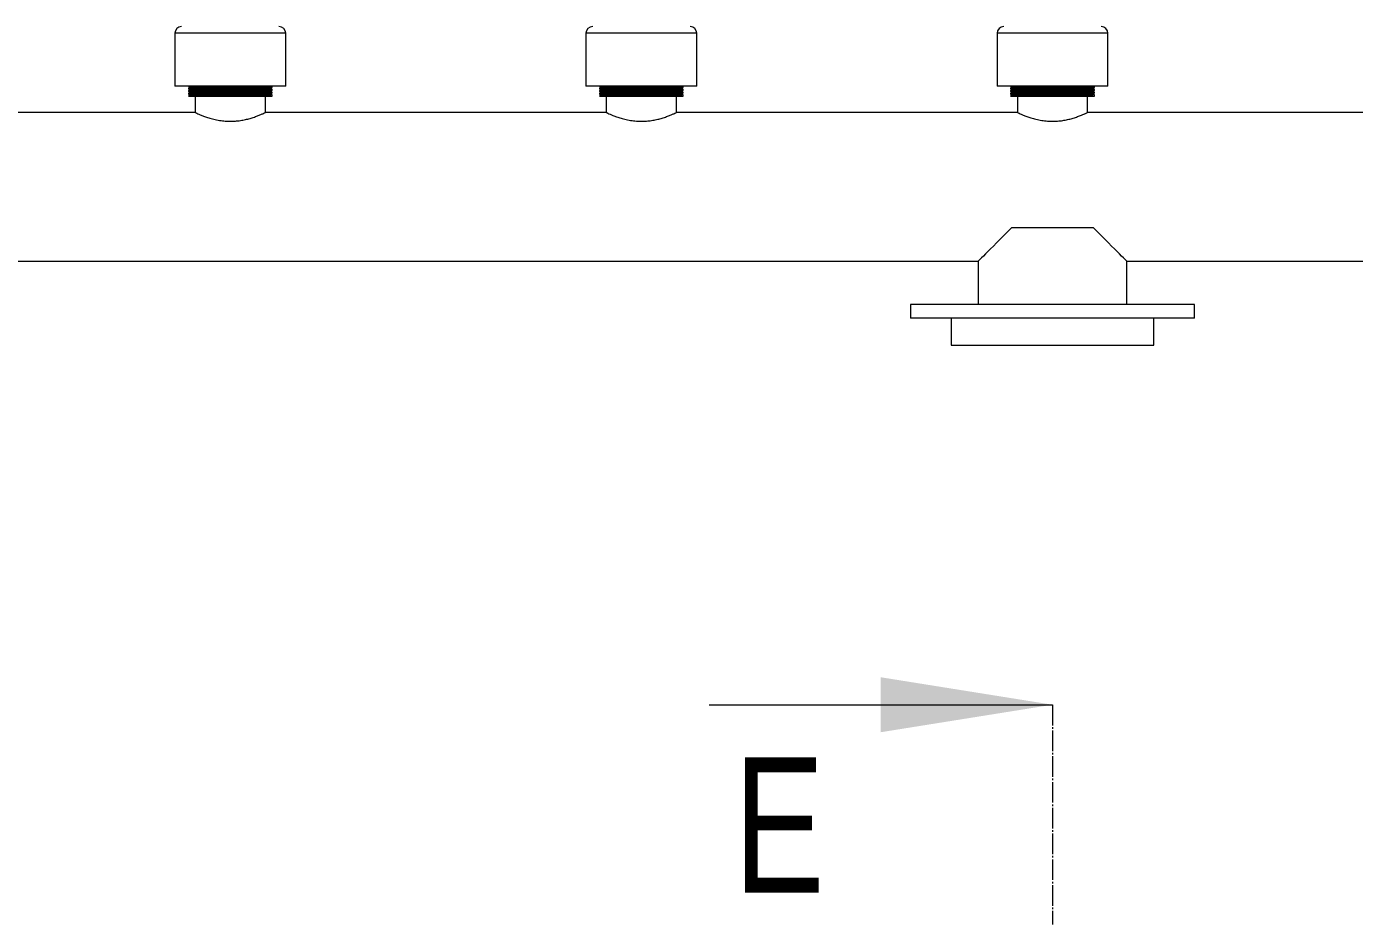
# Model space of a CAD drawing. Header units: millimetres. Extents: x 11948 to 22858, y 1146 to 11361.
# Drawn here: x 13871 to 14853, y 6735 to 7399 of the extents above; entities that cross this region are included whole.
import ezdxf

# ---------------------------------------------------------------- set-up
doc = ezdxf.new("R2010")
doc.units = ezdxf.units.MM
doc.linetypes.add('SLD-Center', pattern=[19.05, 15.24, -1.27, 1.27, -1.27])
doc.linetypes.add('SLD-Solid', pattern=[0])
doc.styles.add('SLDTEXTSTYLE0', font='TXT', dxfattribs={"width": 0.75})

msp = doc.modelspace()

# ---------------------------------------------------------------- linework, layer by layer
at = {"linetype": 'SLD-Solid', "lineweight": 0}
for p, q in [((13981.15, 7393.77), (13981.15, 7354.77)), ((14063.15, 7393.77), (13981.15, 7393.77)), ((14063.15, 7354.77), (14063.15, 7393.77)), ((14285.15, 7393.77), (14285.15, 7354.77)), ((14367.15, 7393.77), (14285.15, 7393.77)), ((14367.15, 7354.77), (14367.15, 7393.77)), ((14589.15, 7393.77), (14589.15, 7354.77)), ((14671.15, 7393.77), (14589.15, 7393.77)), ((14671.15, 7354.77), (14671.15, 7393.77)), ((14063.15, 7354.77), (13981.15, 7354.77)), ((14367.15, 7354.77), (14285.15, 7354.77)), ((14671.15, 7354.77), (14589.15, 7354.77)), ((13991.15, 7353.27), (13991.15, 7352.77)), ((13991.15, 7351.27), (13991.15, 7350.77)), ((13991.15, 7349.27), (13991.15, 7348.77)), ((13991.15, 7347.27), (14053.15, 7347.27)), ((13992.23, 7354.14), (13992.23, 7353.9)), ((13992.23, 7352.14), (13992.23, 7351.9)), ((13992.23, 7350.14), (13992.23, 7349.9)), ((13992.23, 7348.14), (13992.23, 7347.9)), ((13996.15, 7347.27), (13996.15, 7335.27)), ((14048.15, 7335.27), (14048.15, 7347.27)), ((14052.06, 7352.89), (14052.06, 7353.14)), ((14052.06, 7350.89), (14052.06, 7351.14)), ((14052.06, 7348.89), (14052.06, 7349.14)), ((14053.15, 7353.77), (14053.15, 7354.27)), ((14053.15, 7351.77), (14053.15, 7352.27)), ((14053.15, 7349.77), (14053.15, 7350.27)), ((14053.15, 7347.27), (14053.15, 7348.27)), ((14295.15, 7353.27), (14295.15, 7352.77)), ((14295.15, 7351.27), (14295.15, 7350.77)), ((14295.15, 7349.27), (14295.15, 7348.77)), ((14295.15, 7347.27), (14357.15, 7347.27)), ((14296.23, 7354.14), (14296.23, 7353.9)), ((14296.23, 7352.14), (14296.23, 7351.9)), ((14296.23, 7350.14), (14296.23, 7349.9)), ((14296.23, 7348.14), (14296.23, 7347.9)), ((14300.15, 7347.27), (14300.15, 7335.27)), ((14352.15, 7335.27), (14352.15, 7347.27)), ((14356.06, 7352.89), (14356.06, 7353.14)), ((14356.06, 7350.89), (14356.06, 7351.14)), ((14356.06, 7348.89), (14356.06, 7349.14)), ((14357.15, 7353.77), (14357.15, 7354.27)), ((14357.15, 7351.77), (14357.15, 7352.27)), ((14357.15, 7349.77), (14357.15, 7350.27)), ((14357.15, 7347.27), (14357.15, 7348.27)), ((14599.15, 7353.27), (14599.15, 7352.77)), ((14599.15, 7351.27), (14599.15, 7350.77)), ((14599.15, 7349.27), (14599.15, 7348.77)), ((14599.15, 7347.27), (14661.15, 7347.27)), ((14600.23, 7354.14), (14600.23, 7353.9)), ((14600.23, 7352.14), (14600.23, 7351.9)), ((14600.23, 7350.14), (14600.23, 7349.9)), ((14600.23, 7348.14), (14600.23, 7347.9)), ((14604.15, 7347.27), (14604.15, 7335.27)), ((14656.15, 7335.27), (14656.15, 7347.27)), ((14660.06, 7352.89), (14660.06, 7353.14)), ((14660.06, 7350.89), (14660.06, 7351.14)), ((14660.06, 7348.89), (14660.06, 7349.14)), ((14661.15, 7353.77), (14661.15, 7354.27)), ((14661.15, 7351.77), (14661.15, 7352.27)), ((14661.15, 7349.77), (14661.15, 7350.27)), ((14661.15, 7347.27), (14661.15, 7348.27)), ((13996.15, 7335.27), (13744.15, 7335.27)), ((14300.15, 7335.27), (14048.15, 7335.27)), ((14604.15, 7335.27), (14352.15, 7335.27)), ((14908.15, 7335.27), (14656.15, 7335.27)), ((14600.15, 7250.27), (14660.15, 7250.27)), ((13287.15, 7225.27), (14575.15, 7225.27)), ((14575.15, 7225.27), (14575.15, 7193.27)), ((14685.15, 7193.27), (14685.15, 7225.27)), ((14685.15, 7225.27), (15973.15, 7225.27)), ((14525.15, 7193.27), (14525.15, 7183.27)), ((14735.15, 7193.27), (14525.15, 7193.27)), ((14735.15, 7183.27), (14735.15, 7193.27)), ((14735.15, 7183.27), (14525.15, 7183.27)), ((14555.15, 7183.27), (14555.15, 7163.27)), ((14705.15, 7163.27), (14705.15, 7183.27)), ((14555.15, 7163.27), (14705.15, 7163.27)), ((14376.15, 6897.38), (14630.15, 6897.38))]:
    msp.add_line(p, q, dxfattribs=at)
at = {"linetype": 'SLD-Center', "lineweight": 0}
msp.add_line((14630.15, 6897.38), (14630.15, 6734.95), dxfattribs=at)
at = {"linetype": 'SLD-Solid', "lineweight": 0, "flags": 128}
for points in [[(13991.15, 7350.76), (13991.69, 7350.45), (13992.23, 7350.14)], [(13991.15, 7348.76), (13991.69, 7348.45), (13992.23, 7348.14)], [(14053.14, 7350.27), (14052.6, 7350.59), (14052.06, 7350.9)], [(14053.14, 7348.27), (14052.6, 7348.59), (14052.06, 7348.9)], [(14295.15, 7350.76), (14295.69, 7350.45), (14296.23, 7350.14)], [(14295.15, 7348.76), (14295.69, 7348.45), (14296.23, 7348.14)], [(14357.14, 7350.27), (14356.6, 7350.59), (14356.06, 7350.9)], [(14357.14, 7348.27), (14356.6, 7348.59), (14356.06, 7348.9)], [(14599.15, 7350.76), (14599.69, 7350.45), (14600.23, 7350.14)], [(14599.15, 7348.76), (14599.69, 7348.45), (14600.23, 7348.14)], [(14661.14, 7352.27), (14660.6, 7352.59), (14660.06, 7352.9)], [(14661.14, 7350.27), (14660.6, 7350.59), (14660.06, 7350.9)], [(14661.14, 7348.27), (14660.6, 7348.59), (14660.06, 7348.9)], [(14600.15, 7250.27), (14597.06, 7247.18), (14594.13, 7244.25), (14591.37, 7241.49), (14588.79, 7238.91), (14586.4, 7236.52), (14584.22, 7234.34), (14582.26, 7232.38), (14580.52, 7230.64), (14579.01, 7229.13), (14577.74, 7227.86), (14576.72, 7226.84), (14575.95, 7226.07), (14575.44, 7225.56), (14575.18, 7225.3), (14575.15, 7225.27)], [(14685.15, 7225.27), (14685.11, 7225.3), (14684.86, 7225.56), (14684.34, 7226.07), (14683.57, 7226.84), (14682.55, 7227.86), (14681.28, 7229.13), (14679.78, 7230.64), (14678.04, 7232.38), (14676.07, 7234.34), (14673.89, 7236.52), (14671.51, 7238.91), (14668.93, 7241.49), (14666.16, 7244.25), (14663.23, 7247.18), (14660.15, 7250.27)]]:
    msp.add_lwpolyline(points, dxfattribs=at)
at = {"linetype": 'SLD-Solid', "lineweight": 0}
for centre, start, end in [((13986.15, 7393.77), 90, 180), ((14058.15, 7393.77), 0, 90), ((14290.15, 7393.77), 90, 180), ((14362.15, 7393.77), 0, 90), ((14594.15, 7393.77), 90, 180), ((14666.15, 7393.77), 0, 90)]:
    msp.add_arc(centre, 5, start, end, dxfattribs=at)
for points, knots in [([(14033.56, 7354.77), (14031.71, 7354.75), (14028.02, 7354.7), (14022.14, 7354.64), (14016.28, 7354.58), (14010.62, 7354.52), (14005.42, 7354.45), (14000.86, 7354.39), (13997.1, 7354.33), (13994.34, 7354.27), (13992.56, 7354.21), (13992.34, 7354.16), (13992.23, 7354.14)], [0, 0, 0, 0, 0.099872, 0.199507, 0.299143, 0.39994, 0.499962, 0.599259, 0.699978, 0.800307, 0.899437, 1, 1, 1, 1]), ([(14049.76, 7354.77), (14048.92, 7354.75), (14047.22, 7354.7), (14043.42, 7354.64), (14038.88, 7354.58), (14033.67, 7354.52), (14028.02, 7354.45), (14022.15, 7354.39), (14016.27, 7354.33), (14010.62, 7354.27), (14005.42, 7354.2), (14000.86, 7354.14), (13997.1, 7354.08), (13994.35, 7354.02), (13992.61, 7353.96), (13992.39, 7353.92), (13992.28, 7353.9)], [0, 0, 0, 0, 0.071224, 0.143658, 0.215069, 0.287001, 0.359491, 0.431146, 0.5028, 0.57529, 0.647222, 0.718633, 0.791067, 0.86322, 0.93451, 1, 1, 1, 1]), ([(14053.14, 7354.27), (14052.96, 7354.38), (14052.68, 7354.54), (14052.39, 7354.71), (14052.29, 7354.77)], [0, 0, 0, 0, 0.632708, 1, 1, 1, 1]), ([(14337.56, 7354.77), (14335.71, 7354.75), (14332.02, 7354.7), (14326.14, 7354.64), (14320.28, 7354.58), (14314.62, 7354.52), (14309.42, 7354.45), (14304.86, 7354.39), (14301.1, 7354.33), (14298.34, 7354.27), (14296.56, 7354.21), (14296.34, 7354.16), (14296.23, 7354.14)], [0, 0, 0, 0, 0.099872, 0.199507, 0.299143, 0.39994, 0.499962, 0.599259, 0.699979, 0.800307, 0.899437, 1, 1, 1, 1]), ([(14353.76, 7354.77), (14352.92, 7354.75), (14351.22, 7354.7), (14347.42, 7354.64), (14342.88, 7354.58), (14337.67, 7354.52), (14332.02, 7354.45), (14326.15, 7354.39), (14320.27, 7354.33), (14314.62, 7354.27), (14309.42, 7354.2), (14304.86, 7354.14), (14301.1, 7354.08), (14298.35, 7354.02), (14296.61, 7353.96), (14296.39, 7353.92), (14296.28, 7353.9)], [0, 0, 0, 0, 0.071224, 0.143658, 0.215069, 0.287001, 0.359491, 0.431146, 0.5028, 0.57529, 0.647222, 0.718633, 0.791067, 0.86322, 0.93451, 1, 1, 1, 1]), ([(14357.14, 7354.27), (14356.96, 7354.38), (14356.68, 7354.54), (14356.39, 7354.71), (14356.29, 7354.77)], [0, 0, 0, 0, 0.632699, 1, 1, 1, 1]), ([(14641.56, 7354.77), (14639.71, 7354.75), (14636.02, 7354.7), (14630.14, 7354.64), (14624.28, 7354.58), (14618.62, 7354.52), (14613.42, 7354.45), (14608.86, 7354.39), (14605.1, 7354.33), (14602.34, 7354.27), (14600.56, 7354.21), (14600.34, 7354.16), (14600.23, 7354.14)], [0, 0, 0, 0, 0.099872, 0.199507, 0.299143, 0.39994, 0.499962, 0.599259, 0.699978, 0.800307, 0.899437, 1, 1, 1, 1]), ([(14657.76, 7354.77), (14656.92, 7354.75), (14655.22, 7354.7), (14651.42, 7354.64), (14646.88, 7354.58), (14641.67, 7354.52), (14636.02, 7354.45), (14630.15, 7354.39), (14624.27, 7354.33), (14618.62, 7354.27), (14613.42, 7354.2), (14608.86, 7354.14), (14605.1, 7354.08), (14602.35, 7354.02), (14600.61, 7353.96), (14600.39, 7353.92), (14600.28, 7353.9)], [0, 0, 0, 0, 0.071224, 0.143658, 0.215069, 0.287001, 0.359491, 0.431146, 0.5028, 0.57529, 0.647222, 0.718633, 0.791067, 0.86322, 0.93451, 1, 1, 1, 1]), ([(14661.14, 7354.27), (14660.96, 7354.38), (14660.68, 7354.54), (14660.39, 7354.71), (14660.29, 7354.77)], [0, 0, 0, 0, 0.632726, 1, 1, 1, 1]), ([(14053.09, 7353.76), (14052.98, 7353.74), (14052.75, 7353.7), (14050.95, 7353.64), (14048.1, 7353.58), (14044.21, 7353.52), (14039.48, 7353.46), (14034.09, 7353.39), (14028.23, 7353.33), (14022.15, 7353.27), (14016.06, 7353.21), (14010.2, 7353.14), (14004.81, 7353.08), (14000.08, 7353.02), (13996.21, 7352.95), (13993.3, 7352.89), (13991.62, 7352.83), (13990.95, 7352.79), (13991.18, 7352.76), (13991.2, 7352.76)], [0, 0, 0, 0, 0.056986, 0.118904, 0.18157, 0.244482, 0.306505, 0.368978, 0.431939, 0.494173, 0.556406, 0.619367, 0.681841, 0.743863, 0.806775, 0.869441, 0.93136, 0.994173, 1, 1, 1, 1]), ([(14053.15, 7351.77), (14053.03, 7351.75), (14052.8, 7351.7), (14050.96, 7351.64), (14048.09, 7351.58), (14044.21, 7351.52), (14039.48, 7351.46), (14034.09, 7351.39), (14028.23, 7351.33), (14022.15, 7351.27), (14016.06, 7351.21), (14010.2, 7351.14), (14004.81, 7351.08), (14000.08, 7351.02), (13996.21, 7350.95), (13993.3, 7350.89), (13991.62, 7350.83), (13990.95, 7350.79), (13991.18, 7350.76), (13991.2, 7350.76)], [0, 0, 0, 0, 0.062449, 0.1240085, 0.1863118, 0.2488594, 0.3105224, 0.3726343, 0.43523, 0.4971031, 0.5589763, 0.6215721, 0.6836839, 0.745347, 0.8078946, 0.8701978, 0.9317573, 0.9942063, 1, 1, 1, 1]), ([(14053.09, 7349.76), (14052.98, 7349.74), (14052.75, 7349.7), (14050.95, 7349.64), (14048.1, 7349.58), (14044.21, 7349.52), (14039.48, 7349.46), (14034.09, 7349.39), (14028.23, 7349.33), (14022.15, 7349.27), (14016.06, 7349.21), (14010.2, 7349.14), (14004.81, 7349.08), (14000.08, 7349.02), (13996.21, 7348.95), (13993.3, 7348.89), (13991.62, 7348.83), (13990.95, 7348.79), (13991.18, 7348.76), (13991.2, 7348.76)], [0, 0, 0, 0, 0.056986, 0.118904, 0.18157, 0.244482, 0.306505, 0.368978, 0.431939, 0.494173, 0.556406, 0.619367, 0.681841, 0.743863, 0.806775, 0.869441, 0.93136, 0.994173, 1, 1, 1, 1]), ([(13991.15, 7354.76), (13991.33, 7354.66), (13991.69, 7354.45), (13992.05, 7354.24), (13992.23, 7354.14)], [0, 0, 0, 0, 0.502503, 1, 1, 1, 1]), ([(14053.09, 7354.27), (14053.11, 7354.27), (14053.35, 7354.25), (14052.67, 7354.2), (14050.99, 7354.14), (14048.09, 7354.08), (14044.21, 7354.02), (14039.48, 7353.96), (14034.09, 7353.89), (14028.23, 7353.83), (14022.15, 7353.77), (14016.06, 7353.71), (14010.2, 7353.64), (14004.81, 7353.58), (14000.09, 7353.52), (13996.2, 7353.45), (13993.34, 7353.39), (13991.49, 7353.33), (13991.26, 7353.29), (13991.15, 7353.27)], [0, 0, 0, 0, 0.005794, 0.068243, 0.129802, 0.192105, 0.254653, 0.316316, 0.378428, 0.441024, 0.502897, 0.56477, 0.627366, 0.689478, 0.751141, 0.813688, 0.875991, 0.937551, 1, 1, 1, 1]), ([(13991.15, 7352.76), (13991.33, 7352.66), (13991.69, 7352.45), (13992.05, 7352.24), (13992.23, 7352.14)], [0, 0, 0, 0, 0.502503, 1, 1, 1, 1]), ([(14053.09, 7352.27), (14053.11, 7352.27), (14053.35, 7352.25), (14052.67, 7352.2), (14050.99, 7352.14), (14048.09, 7352.08), (14044.21, 7352.02), (14039.48, 7351.96), (14034.09, 7351.89), (14028.23, 7351.83), (14022.15, 7351.77), (14016.06, 7351.71), (14010.2, 7351.64), (14004.81, 7351.58), (14000.09, 7351.52), (13996.2, 7351.45), (13993.34, 7351.39), (13991.49, 7351.33), (13991.26, 7351.29), (13991.15, 7351.27)], [0, 0, 0, 0, 0.005794, 0.068243, 0.129802, 0.192105, 0.254653, 0.316316, 0.378428, 0.441024, 0.502897, 0.56477, 0.627366, 0.689478, 0.751141, 0.813688, 0.875991, 0.937551, 1, 1, 1, 1]), ([(14053.09, 7350.27), (14053.11, 7350.27), (14053.35, 7350.25), (14052.67, 7350.2), (14050.99, 7350.14), (14048.09, 7350.08), (14044.21, 7350.02), (14039.48, 7349.96), (14034.09, 7349.89), (14028.23, 7349.83), (14022.15, 7349.77), (14016.06, 7349.71), (14010.2, 7349.64), (14004.81, 7349.58), (14000.09, 7349.52), (13996.2, 7349.45), (13993.34, 7349.39), (13991.49, 7349.33), (13991.26, 7349.29), (13991.15, 7349.27)], [0, 0, 0, 0, 0.005794, 0.068243, 0.129802, 0.192105, 0.254653, 0.316316, 0.378428, 0.441024, 0.502897, 0.56477, 0.627366, 0.689478, 0.751141, 0.813688, 0.875991, 0.937551, 1, 1, 1, 1]), ([(13992.23, 7349.9), (13992.05, 7349.79), (13991.69, 7349.59), (13991.33, 7349.38), (13991.15, 7349.27)], [0, 0, 0, 0, 0.499976, 1, 1, 1, 1]), ([(14053.09, 7348.27), (14053.11, 7348.27), (14053.35, 7348.25), (14052.67, 7348.2), (14050.99, 7348.14), (14048.09, 7348.08), (14044.21, 7348.02), (14039.48, 7347.96), (14034.09, 7347.89), (14028.23, 7347.83), (14022.15, 7347.77), (14016.06, 7347.71), (14010.2, 7347.64), (14004.81, 7347.58), (14000.09, 7347.52), (13996.2, 7347.45), (13993.34, 7347.39), (13991.49, 7347.33), (13991.26, 7347.29), (13991.15, 7347.27)], [0, 0, 0, 0, 0.0057937, 0.0682427, 0.1298022, 0.1921054, 0.2546531, 0.3163161, 0.3784279, 0.4410236, 0.5028968, 0.56477, 0.6273658, 0.6894776, 0.7511406, 0.8136883, 0.8759915, 0.937551, 1, 1, 1, 1]), ([(13992.23, 7347.9), (13992.05, 7347.79), (13991.69, 7347.59), (13991.33, 7347.38), (13991.15, 7347.27)], [0, 0, 0, 0, 0.500024, 1, 1, 1, 1]), ([(14052.01, 7353.14), (14051.9, 7353.12), (14051.68, 7353.08), (14049.95, 7353.02), (14047.19, 7352.95), (14043.44, 7352.89), (14038.88, 7352.83), (14033.67, 7352.77), (14028.02, 7352.7), (14022.15, 7352.64), (14016.27, 7352.58), (14010.62, 7352.52), (14005.42, 7352.45), (14000.86, 7352.39), (13997.1, 7352.33), (13994.34, 7352.27), (13992.56, 7352.21), (13992.34, 7352.16), (13992.23, 7352.14)], [0, 0, 0, 0, 0.0572193, 0.1195066, 0.1825476, 0.245834, 0.3082268, 0.3710745, 0.4344102, 0.4970155, 0.5596207, 0.6229565, 0.6858041, 0.748197, 0.8114834, 0.8745244, 0.9368117, 1, 1, 1, 1]), ([(14052.01, 7351.14), (14051.9, 7351.12), (14051.68, 7351.08), (14049.95, 7351.02), (14047.19, 7350.95), (14043.44, 7350.89), (14038.88, 7350.83), (14033.67, 7350.77), (14028.02, 7350.7), (14022.15, 7350.64), (14016.27, 7350.58), (14010.62, 7350.52), (14005.42, 7350.45), (14000.86, 7350.39), (13997.1, 7350.33), (13994.34, 7350.27), (13992.56, 7350.21), (13992.34, 7350.16), (13992.23, 7350.14)], [0, 0, 0, 0, 0.057219, 0.119507, 0.182548, 0.245834, 0.308227, 0.371075, 0.43441, 0.497015, 0.559621, 0.622956, 0.685804, 0.748197, 0.811483, 0.874524, 0.936812, 1, 1, 1, 1]), ([(14052.01, 7349.14), (14051.9, 7349.12), (14051.68, 7349.08), (14049.95, 7349.02), (14047.19, 7348.95), (14043.44, 7348.89), (14038.88, 7348.83), (14033.67, 7348.77), (14028.02, 7348.7), (14022.15, 7348.64), (14016.27, 7348.58), (14010.62, 7348.52), (14005.42, 7348.45), (14000.86, 7348.39), (13997.1, 7348.33), (13994.34, 7348.27), (13992.56, 7348.21), (13992.34, 7348.16), (13992.23, 7348.14)], [0, 0, 0, 0, 0.057219, 0.119507, 0.182548, 0.245834, 0.308227, 0.371075, 0.43441, 0.497015, 0.559621, 0.622956, 0.685804, 0.748197, 0.811483, 0.874524, 0.936812, 1, 1, 1, 1]), ([(14052.06, 7352.89), (14051.95, 7352.87), (14051.73, 7352.83), (14049.95, 7352.77), (14047.19, 7352.7), (14043.44, 7352.64), (14038.88, 7352.58), (14033.67, 7352.52), (14028.02, 7352.45), (14022.15, 7352.39), (14016.27, 7352.33), (14010.62, 7352.27), (14005.42, 7352.2), (14000.86, 7352.14), (13997.1, 7352.08), (13994.35, 7352.02), (13992.61, 7351.96), (13992.39, 7351.92), (13992.28, 7351.9)], [0, 0, 0, 0, 0.063188, 0.125476, 0.188517, 0.251803, 0.314196, 0.377044, 0.440379, 0.502984, 0.56559, 0.628925, 0.691773, 0.754166, 0.817452, 0.880493, 0.942781, 1, 1, 1, 1]), ([(14052.06, 7350.89), (14051.95, 7350.87), (14051.73, 7350.83), (14049.95, 7350.77), (14047.19, 7350.7), (14043.44, 7350.64), (14038.88, 7350.58), (14033.67, 7350.52), (14028.02, 7350.45), (14022.15, 7350.39), (14016.27, 7350.33), (14010.62, 7350.27), (14005.42, 7350.2), (14000.86, 7350.14), (13997.1, 7350.08), (13994.35, 7350.02), (13992.61, 7349.96), (13992.39, 7349.92), (13992.28, 7349.9)], [0, 0, 0, 0, 0.063188, 0.125476, 0.188517, 0.251803, 0.314196, 0.377044, 0.440379, 0.502984, 0.56559, 0.628925, 0.691773, 0.754166, 0.817452, 0.880493, 0.942781, 1, 1, 1, 1]), ([(14052.06, 7348.89), (14051.95, 7348.87), (14051.73, 7348.83), (14049.95, 7348.77), (14047.19, 7348.7), (14043.44, 7348.64), (14038.88, 7348.58), (14033.67, 7348.52), (14028.02, 7348.45), (14022.15, 7348.39), (14016.27, 7348.33), (14010.62, 7348.27), (14005.42, 7348.2), (14000.86, 7348.14), (13997.1, 7348.08), (13994.35, 7348.02), (13992.61, 7347.96), (13992.39, 7347.92), (13992.28, 7347.9)], [0, 0, 0, 0, 0.063188, 0.125476, 0.188517, 0.251803, 0.314196, 0.377044, 0.440379, 0.502984, 0.56559, 0.628925, 0.691773, 0.754166, 0.817452, 0.880493, 0.942781, 1, 1, 1, 1]), ([(14052.06, 7353.14), (14052.24, 7353.24), (14052.6, 7353.45), (14052.96, 7353.66), (14053.14, 7353.76)], [0, 0, 0, 0, 0.500024, 1, 1, 1, 1]), ([(14053.14, 7352.27), (14052.96, 7352.38), (14052.6, 7352.58), (14052.24, 7352.79), (14052.06, 7352.9)], [0, 0, 0, 0, 0.502503, 1, 1, 1, 1]), ([(14052.06, 7351.14), (14052.24, 7351.24), (14052.6, 7351.45), (14052.96, 7351.66), (14053.14, 7351.76)], [0, 0, 0, 0, 0.500024, 1, 1, 1, 1]), ([(14052.06, 7349.14), (14052.24, 7349.24), (14052.6, 7349.45), (14052.96, 7349.66), (14053.14, 7349.76)], [0, 0, 0, 0, 0.499976, 1, 1, 1, 1]), ([(14357.09, 7353.76), (14356.98, 7353.74), (14356.75, 7353.7), (14354.95, 7353.64), (14352.1, 7353.58), (14348.21, 7353.52), (14343.48, 7353.46), (14338.09, 7353.39), (14332.23, 7353.33), (14326.15, 7353.27), (14320.06, 7353.21), (14314.2, 7353.14), (14308.81, 7353.08), (14304.08, 7353.02), (14300.21, 7352.95), (14297.3, 7352.89), (14295.62, 7352.83), (14294.95, 7352.79), (14295.18, 7352.76), (14295.2, 7352.76)], [0, 0, 0, 0, 0.056986, 0.118904, 0.18157, 0.244482, 0.306505, 0.368978, 0.431939, 0.494173, 0.556406, 0.619367, 0.681841, 0.743863, 0.806775, 0.869441, 0.93136, 0.994173, 1, 1, 1, 1]), ([(14357.15, 7351.77), (14357.03, 7351.75), (14356.8, 7351.7), (14354.96, 7351.64), (14352.09, 7351.58), (14348.21, 7351.52), (14343.48, 7351.46), (14338.09, 7351.39), (14332.23, 7351.33), (14326.15, 7351.27), (14320.06, 7351.21), (14314.2, 7351.14), (14308.81, 7351.08), (14304.08, 7351.02), (14300.21, 7350.95), (14297.3, 7350.89), (14295.62, 7350.83), (14294.95, 7350.79), (14295.18, 7350.76), (14295.2, 7350.76)], [0, 0, 0, 0, 0.062449, 0.124009, 0.186312, 0.24886, 0.310522, 0.372634, 0.43523, 0.497103, 0.558976, 0.621572, 0.683684, 0.745347, 0.807895, 0.870198, 0.931757, 0.994206, 1, 1, 1, 1]), ([(14357.09, 7349.76), (14356.98, 7349.74), (14356.75, 7349.7), (14354.95, 7349.64), (14352.1, 7349.58), (14348.21, 7349.52), (14343.48, 7349.46), (14338.09, 7349.39), (14332.23, 7349.33), (14326.15, 7349.27), (14320.06, 7349.21), (14314.2, 7349.14), (14308.81, 7349.08), (14304.08, 7349.02), (14300.21, 7348.95), (14297.3, 7348.89), (14295.62, 7348.83), (14294.95, 7348.79), (14295.18, 7348.76), (14295.2, 7348.76)], [0, 0, 0, 0, 0.056986, 0.118904, 0.18157, 0.244482, 0.306505, 0.368978, 0.431939, 0.494173, 0.556406, 0.619367, 0.681841, 0.743863, 0.806775, 0.869441, 0.93136, 0.994173, 1, 1, 1, 1]), ([(14295.15, 7354.76), (14295.33, 7354.66), (14295.69, 7354.45), (14296.05, 7354.24), (14296.23, 7354.14)], [0, 0, 0, 0, 0.502503, 1, 1, 1, 1]), ([(14357.09, 7354.27), (14357.11, 7354.27), (14357.35, 7354.25), (14356.67, 7354.2), (14354.99, 7354.14), (14352.09, 7354.08), (14348.21, 7354.02), (14343.48, 7353.96), (14338.09, 7353.89), (14332.23, 7353.83), (14326.15, 7353.77), (14320.06, 7353.71), (14314.2, 7353.64), (14308.81, 7353.58), (14304.09, 7353.52), (14300.2, 7353.45), (14297.34, 7353.39), (14295.49, 7353.33), (14295.26, 7353.29), (14295.15, 7353.27)], [0, 0, 0, 0, 0.005794, 0.068243, 0.129802, 0.192105, 0.254653, 0.316316, 0.378428, 0.441024, 0.502897, 0.56477, 0.627366, 0.689478, 0.751141, 0.813688, 0.875991, 0.937551, 1, 1, 1, 1]), ([(14295.15, 7352.76), (14295.33, 7352.66), (14295.69, 7352.45), (14296.05, 7352.24), (14296.23, 7352.14)], [0, 0, 0, 0, 0.502503, 1, 1, 1, 1]), ([(14357.09, 7352.27), (14357.11, 7352.27), (14357.35, 7352.25), (14356.67, 7352.2), (14354.99, 7352.14), (14352.09, 7352.08), (14348.21, 7352.02), (14343.48, 7351.96), (14338.09, 7351.89), (14332.23, 7351.83), (14326.15, 7351.77), (14320.06, 7351.71), (14314.2, 7351.64), (14308.81, 7351.58), (14304.09, 7351.52), (14300.2, 7351.45), (14297.34, 7351.39), (14295.49, 7351.33), (14295.26, 7351.29), (14295.15, 7351.27)], [0, 0, 0, 0, 0.005794, 0.068243, 0.129802, 0.192105, 0.254653, 0.316316, 0.378428, 0.441024, 0.502897, 0.56477, 0.627366, 0.689478, 0.751141, 0.813688, 0.875991, 0.937551, 1, 1, 1, 1]), ([(14357.09, 7350.27), (14357.11, 7350.27), (14357.35, 7350.25), (14356.67, 7350.2), (14354.99, 7350.14), (14352.09, 7350.08), (14348.21, 7350.02), (14343.48, 7349.96), (14338.09, 7349.89), (14332.23, 7349.83), (14326.15, 7349.77), (14320.06, 7349.71), (14314.2, 7349.64), (14308.81, 7349.58), (14304.09, 7349.52), (14300.2, 7349.45), (14297.34, 7349.39), (14295.49, 7349.33), (14295.26, 7349.29), (14295.15, 7349.27)], [0, 0, 0, 0, 0.0057937, 0.0682427, 0.1298022, 0.1921054, 0.2546532, 0.3163161, 0.3784279, 0.4410239, 0.502897, 0.5647701, 0.6273657, 0.6894775, 0.7511407, 0.8136882, 0.8759915, 0.937551, 1, 1, 1, 1]), ([(14296.23, 7349.9), (14296.05, 7349.79), (14295.69, 7349.59), (14295.33, 7349.38), (14295.15, 7349.27)], [0, 0, 0, 0, 0.499976, 1, 1, 1, 1]), ([(14357.09, 7348.27), (14357.11, 7348.27), (14357.35, 7348.25), (14356.67, 7348.2), (14354.99, 7348.14), (14352.09, 7348.08), (14348.21, 7348.02), (14343.48, 7347.96), (14338.09, 7347.89), (14332.23, 7347.83), (14326.15, 7347.77), (14320.06, 7347.71), (14314.2, 7347.64), (14308.81, 7347.58), (14304.09, 7347.52), (14300.2, 7347.45), (14297.34, 7347.39), (14295.49, 7347.33), (14295.26, 7347.29), (14295.15, 7347.27)], [0, 0, 0, 0, 0.005794, 0.068243, 0.129802, 0.192105, 0.254653, 0.316316, 0.378428, 0.441024, 0.502897, 0.56477, 0.627366, 0.689478, 0.751141, 0.813688, 0.875991, 0.937551, 1, 1, 1, 1]), ([(14296.23, 7347.9), (14296.05, 7347.79), (14295.69, 7347.59), (14295.33, 7347.38), (14295.15, 7347.27)], [0, 0, 0, 0, 0.500024, 1, 1, 1, 1]), ([(14356.01, 7353.14), (14355.9, 7353.12), (14355.68, 7353.08), (14353.95, 7353.02), (14351.19, 7352.95), (14347.44, 7352.89), (14342.88, 7352.83), (14337.67, 7352.77), (14332.02, 7352.7), (14326.15, 7352.64), (14320.27, 7352.58), (14314.62, 7352.52), (14309.42, 7352.45), (14304.86, 7352.39), (14301.1, 7352.33), (14298.34, 7352.27), (14296.56, 7352.21), (14296.34, 7352.16), (14296.23, 7352.14)], [0, 0, 0, 0, 0.057219, 0.119507, 0.182548, 0.245834, 0.308227, 0.371075, 0.43441, 0.497016, 0.559621, 0.622956, 0.685804, 0.748197, 0.811483, 0.874524, 0.936812, 1, 1, 1, 1]), ([(14356.01, 7351.14), (14355.9, 7351.12), (14355.68, 7351.08), (14353.95, 7351.02), (14351.19, 7350.95), (14347.44, 7350.89), (14342.88, 7350.83), (14337.67, 7350.77), (14332.02, 7350.7), (14326.15, 7350.64), (14320.27, 7350.58), (14314.62, 7350.52), (14309.42, 7350.45), (14304.86, 7350.39), (14301.1, 7350.33), (14298.34, 7350.27), (14296.56, 7350.21), (14296.34, 7350.16), (14296.23, 7350.14)], [0, 0, 0, 0, 0.057219, 0.119507, 0.182548, 0.245834, 0.308227, 0.371075, 0.43441, 0.497016, 0.559621, 0.622956, 0.685804, 0.748197, 0.811483, 0.874524, 0.936812, 1, 1, 1, 1]), ([(14356.01, 7349.14), (14355.9, 7349.12), (14355.68, 7349.08), (14353.95, 7349.02), (14351.19, 7348.95), (14347.44, 7348.89), (14342.88, 7348.83), (14337.67, 7348.77), (14332.02, 7348.7), (14326.15, 7348.64), (14320.27, 7348.58), (14314.62, 7348.52), (14309.42, 7348.45), (14304.86, 7348.39), (14301.1, 7348.33), (14298.34, 7348.27), (14296.56, 7348.21), (14296.34, 7348.16), (14296.23, 7348.14)], [0, 0, 0, 0, 0.057219, 0.119507, 0.182548, 0.245834, 0.308227, 0.371075, 0.43441, 0.497016, 0.559621, 0.622956, 0.685804, 0.748197, 0.811483, 0.874524, 0.936812, 1, 1, 1, 1]), ([(14356.06, 7352.89), (14355.95, 7352.87), (14355.73, 7352.83), (14353.95, 7352.77), (14351.19, 7352.7), (14347.44, 7352.64), (14342.88, 7352.58), (14337.67, 7352.52), (14332.02, 7352.45), (14326.15, 7352.39), (14320.27, 7352.33), (14314.62, 7352.27), (14309.42, 7352.2), (14304.86, 7352.14), (14301.1, 7352.08), (14298.35, 7352.02), (14296.61, 7351.96), (14296.39, 7351.92), (14296.28, 7351.9)], [0, 0, 0, 0, 0.063188, 0.125476, 0.188517, 0.251803, 0.314196, 0.377044, 0.440379, 0.502985, 0.56559, 0.628925, 0.691773, 0.754166, 0.817452, 0.880493, 0.942781, 1, 1, 1, 1]), ([(14356.06, 7350.89), (14355.95, 7350.87), (14355.73, 7350.83), (14353.95, 7350.77), (14351.19, 7350.7), (14347.44, 7350.64), (14342.88, 7350.58), (14337.67, 7350.52), (14332.02, 7350.45), (14326.15, 7350.39), (14320.27, 7350.33), (14314.62, 7350.27), (14309.42, 7350.2), (14304.86, 7350.14), (14301.1, 7350.08), (14298.35, 7350.02), (14296.61, 7349.96), (14296.39, 7349.92), (14296.28, 7349.9)], [0, 0, 0, 0, 0.063188, 0.125476, 0.188517, 0.251803, 0.314196, 0.377044, 0.440379, 0.502985, 0.56559, 0.628925, 0.691773, 0.754166, 0.817452, 0.880493, 0.942781, 1, 1, 1, 1]), ([(14356.06, 7348.89), (14355.95, 7348.87), (14355.73, 7348.83), (14353.95, 7348.77), (14351.19, 7348.7), (14347.44, 7348.64), (14342.88, 7348.58), (14337.67, 7348.52), (14332.02, 7348.45), (14326.15, 7348.39), (14320.27, 7348.33), (14314.62, 7348.27), (14309.42, 7348.2), (14304.86, 7348.14), (14301.1, 7348.08), (14298.35, 7348.02), (14296.61, 7347.96), (14296.39, 7347.92), (14296.28, 7347.9)], [0, 0, 0, 0, 0.063188, 0.125476, 0.188517, 0.251803, 0.314196, 0.377044, 0.440379, 0.502985, 0.56559, 0.628925, 0.691773, 0.754166, 0.817452, 0.880493, 0.942781, 1, 1, 1, 1]), ([(14356.06, 7353.14), (14356.24, 7353.24), (14356.6, 7353.45), (14356.96, 7353.66), (14357.14, 7353.76)], [0, 0, 0, 0, 0.500024, 1, 1, 1, 1]), ([(14357.14, 7352.27), (14356.96, 7352.38), (14356.6, 7352.58), (14356.24, 7352.79), (14356.06, 7352.9)], [0, 0, 0, 0, 0.502503, 1, 1, 1, 1]), ([(14356.06, 7351.14), (14356.24, 7351.24), (14356.6, 7351.45), (14356.96, 7351.66), (14357.14, 7351.76)], [0, 0, 0, 0, 0.500024, 1, 1, 1, 1]), ([(14356.06, 7349.14), (14356.24, 7349.24), (14356.6, 7349.45), (14356.96, 7349.66), (14357.14, 7349.76)], [0, 0, 0, 0, 0.499976, 1, 1, 1, 1]), ([(14661.09, 7353.76), (14660.98, 7353.74), (14660.75, 7353.7), (14658.95, 7353.64), (14656.1, 7353.58), (14652.21, 7353.52), (14647.48, 7353.46), (14642.09, 7353.39), (14636.23, 7353.33), (14630.15, 7353.27), (14624.06, 7353.21), (14618.2, 7353.14), (14612.81, 7353.08), (14608.08, 7353.02), (14604.21, 7352.95), (14601.3, 7352.89), (14599.62, 7352.83), (14598.95, 7352.79), (14599.18, 7352.76), (14599.2, 7352.76)], [0, 0, 0, 0, 0.056985, 0.118904, 0.18157, 0.244482, 0.306504, 0.368978, 0.431939, 0.494173, 0.556406, 0.619367, 0.681841, 0.743863, 0.806775, 0.869441, 0.93136, 0.994173, 1, 1, 1, 1]), ([(14661.15, 7351.77), (14661.03, 7351.75), (14660.8, 7351.7), (14658.96, 7351.64), (14656.09, 7351.58), (14652.21, 7351.52), (14647.48, 7351.46), (14642.09, 7351.39), (14636.23, 7351.33), (14630.15, 7351.27), (14624.06, 7351.21), (14618.2, 7351.14), (14612.81, 7351.08), (14608.08, 7351.02), (14604.21, 7350.95), (14601.3, 7350.89), (14599.62, 7350.83), (14598.95, 7350.79), (14599.18, 7350.76), (14599.2, 7350.76)], [0, 0, 0, 0, 0.062449, 0.124009, 0.186312, 0.24886, 0.310522, 0.372634, 0.43523, 0.497103, 0.558976, 0.621572, 0.683684, 0.745347, 0.807895, 0.870198, 0.931757, 0.994206, 1, 1, 1, 1]), ([(14661.09, 7349.76), (14660.98, 7349.74), (14660.75, 7349.7), (14658.95, 7349.64), (14656.1, 7349.58), (14652.21, 7349.52), (14647.48, 7349.46), (14642.09, 7349.39), (14636.23, 7349.33), (14630.15, 7349.27), (14624.06, 7349.21), (14618.2, 7349.14), (14612.81, 7349.08), (14608.08, 7349.02), (14604.21, 7348.95), (14601.3, 7348.89), (14599.62, 7348.83), (14598.95, 7348.79), (14599.18, 7348.76), (14599.2, 7348.76)], [0, 0, 0, 0, 0.056985, 0.118904, 0.18157, 0.244482, 0.306504, 0.368978, 0.431939, 0.494173, 0.556406, 0.619367, 0.681841, 0.743863, 0.806775, 0.869441, 0.93136, 0.994173, 1, 1, 1, 1]), ([(14599.15, 7354.76), (14599.33, 7354.66), (14599.69, 7354.45), (14600.05, 7354.24), (14600.23, 7354.14)], [0, 0, 0, 0, 0.502493, 1, 1, 1, 1]), ([(14661.09, 7354.27), (14661.11, 7354.27), (14661.35, 7354.25), (14660.67, 7354.2), (14658.99, 7354.14), (14656.09, 7354.08), (14652.21, 7354.02), (14647.48, 7353.96), (14642.09, 7353.89), (14636.23, 7353.83), (14630.15, 7353.77), (14624.06, 7353.71), (14618.2, 7353.64), (14612.81, 7353.58), (14608.09, 7353.52), (14604.2, 7353.45), (14601.34, 7353.39), (14599.49, 7353.33), (14599.26, 7353.29), (14599.15, 7353.27)], [0, 0, 0, 0, 0.005794, 0.068243, 0.129802, 0.192105, 0.254653, 0.316316, 0.378428, 0.441024, 0.502897, 0.56477, 0.627366, 0.689478, 0.751141, 0.813688, 0.875991, 0.937551, 1, 1, 1, 1]), ([(14600.23, 7353.9), (14600.05, 7353.79), (14599.69, 7353.59), (14599.33, 7353.38), (14599.15, 7353.27)], [0, 0, 0, 0, 0.500021, 1, 1, 1, 1]), ([(14599.15, 7352.76), (14599.33, 7352.66), (14599.69, 7352.45), (14600.05, 7352.24), (14600.23, 7352.14)], [0, 0, 0, 0, 0.502493, 1, 1, 1, 1]), ([(14661.09, 7352.27), (14661.11, 7352.27), (14661.35, 7352.25), (14660.67, 7352.2), (14658.99, 7352.14), (14656.09, 7352.08), (14652.21, 7352.02), (14647.48, 7351.96), (14642.09, 7351.89), (14636.23, 7351.83), (14630.15, 7351.77), (14624.06, 7351.71), (14618.2, 7351.64), (14612.81, 7351.58), (14608.09, 7351.52), (14604.2, 7351.45), (14601.34, 7351.39), (14599.49, 7351.33), (14599.26, 7351.29), (14599.15, 7351.27)], [0, 0, 0, 0, 0.005794, 0.068243, 0.129802, 0.192105, 0.254653, 0.316316, 0.378428, 0.441024, 0.502897, 0.56477, 0.627366, 0.689478, 0.751141, 0.813689, 0.875991, 0.937551, 1, 1, 1, 1]), ([(14600.23, 7351.9), (14600.05, 7351.79), (14599.69, 7351.59), (14599.33, 7351.38), (14599.15, 7351.27)], [0, 0, 0, 0, 0.500021, 1, 1, 1, 1]), ([(14661.09, 7350.27), (14661.11, 7350.27), (14661.35, 7350.25), (14660.67, 7350.2), (14658.99, 7350.14), (14656.09, 7350.08), (14652.21, 7350.02), (14647.48, 7349.96), (14642.09, 7349.89), (14636.23, 7349.83), (14630.15, 7349.77), (14624.06, 7349.71), (14618.2, 7349.64), (14612.81, 7349.58), (14608.09, 7349.52), (14604.2, 7349.45), (14601.34, 7349.39), (14599.49, 7349.33), (14599.26, 7349.29), (14599.15, 7349.27)], [0, 0, 0, 0, 0.005794, 0.068243, 0.129802, 0.192105, 0.254653, 0.316316, 0.378428, 0.441024, 0.502897, 0.56477, 0.627366, 0.689478, 0.751141, 0.813689, 0.875991, 0.937551, 1, 1, 1, 1]), ([(14600.23, 7349.9), (14600.05, 7349.79), (14599.69, 7349.59), (14599.33, 7349.38), (14599.15, 7349.27)], [0, 0, 0, 0, 0.499997, 1, 1, 1, 1]), ([(14661.09, 7348.27), (14661.11, 7348.27), (14661.35, 7348.25), (14660.67, 7348.2), (14658.99, 7348.14), (14656.09, 7348.08), (14652.21, 7348.02), (14647.48, 7347.96), (14642.09, 7347.89), (14636.23, 7347.83), (14630.15, 7347.77), (14624.06, 7347.71), (14618.2, 7347.64), (14612.81, 7347.58), (14608.09, 7347.52), (14604.2, 7347.45), (14601.34, 7347.39), (14599.49, 7347.33), (14599.26, 7347.29), (14599.15, 7347.27)], [0, 0, 0, 0, 0.005794, 0.068243, 0.129802, 0.192105, 0.254653, 0.316316, 0.378428, 0.441024, 0.502897, 0.56477, 0.627366, 0.689478, 0.751141, 0.813689, 0.875991, 0.937551, 1, 1, 1, 1]), ([(14600.23, 7347.9), (14600.05, 7347.79), (14599.69, 7347.59), (14599.33, 7347.38), (14599.15, 7347.27)], [0, 0, 0, 0, 0.500044, 1, 1, 1, 1]), ([(14660.01, 7353.14), (14659.9, 7353.12), (14659.68, 7353.08), (14657.95, 7353.02), (14655.19, 7352.95), (14651.44, 7352.89), (14646.88, 7352.83), (14641.67, 7352.77), (14636.02, 7352.7), (14630.15, 7352.64), (14624.27, 7352.58), (14618.62, 7352.52), (14613.42, 7352.45), (14608.86, 7352.39), (14605.1, 7352.33), (14602.34, 7352.27), (14600.56, 7352.21), (14600.34, 7352.16), (14600.23, 7352.14)], [0, 0, 0, 0, 0.057219, 0.119507, 0.182548, 0.245834, 0.308227, 0.371074, 0.43441, 0.497016, 0.559621, 0.622956, 0.685804, 0.748197, 0.811483, 0.874524, 0.936812, 1, 1, 1, 1]), ([(14660.01, 7351.14), (14659.9, 7351.12), (14659.68, 7351.08), (14657.95, 7351.02), (14655.19, 7350.95), (14651.44, 7350.89), (14646.88, 7350.83), (14641.67, 7350.77), (14636.02, 7350.7), (14630.15, 7350.64), (14624.27, 7350.58), (14618.62, 7350.52), (14613.42, 7350.45), (14608.86, 7350.39), (14605.1, 7350.33), (14602.34, 7350.27), (14600.56, 7350.21), (14600.34, 7350.16), (14600.23, 7350.14)], [0, 0, 0, 0, 0.057219, 0.119507, 0.182548, 0.245834, 0.308227, 0.371074, 0.43441, 0.497016, 0.559621, 0.622956, 0.685804, 0.748197, 0.811483, 0.874524, 0.936812, 1, 1, 1, 1]), ([(14660.01, 7349.14), (14659.9, 7349.12), (14659.68, 7349.08), (14657.95, 7349.02), (14655.19, 7348.95), (14651.44, 7348.89), (14646.88, 7348.83), (14641.67, 7348.77), (14636.02, 7348.7), (14630.15, 7348.64), (14624.27, 7348.58), (14618.62, 7348.52), (14613.42, 7348.45), (14608.86, 7348.39), (14605.1, 7348.33), (14602.34, 7348.27), (14600.56, 7348.21), (14600.34, 7348.16), (14600.23, 7348.14)], [0, 0, 0, 0, 0.057219, 0.119507, 0.182548, 0.245834, 0.308227, 0.371074, 0.43441, 0.497016, 0.559621, 0.622956, 0.685804, 0.748197, 0.811483, 0.874524, 0.936812, 1, 1, 1, 1]), ([(14660.06, 7352.89), (14659.95, 7352.87), (14659.73, 7352.83), (14657.95, 7352.77), (14655.19, 7352.7), (14651.44, 7352.64), (14646.88, 7352.58), (14641.67, 7352.52), (14636.02, 7352.45), (14630.15, 7352.39), (14624.27, 7352.33), (14618.62, 7352.27), (14613.42, 7352.2), (14608.86, 7352.14), (14605.1, 7352.08), (14602.35, 7352.02), (14600.61, 7351.96), (14600.39, 7351.92), (14600.28, 7351.9)], [0, 0, 0, 0, 0.063188, 0.125476, 0.188517, 0.251803, 0.314196, 0.377043, 0.440379, 0.502985, 0.56559, 0.628925, 0.691773, 0.754166, 0.817452, 0.880493, 0.942781, 1, 1, 1, 1]), ([(14660.06, 7350.89), (14659.95, 7350.87), (14659.73, 7350.83), (14657.95, 7350.77), (14655.19, 7350.7), (14651.44, 7350.64), (14646.88, 7350.58), (14641.67, 7350.52), (14636.02, 7350.45), (14630.15, 7350.39), (14624.27, 7350.33), (14618.62, 7350.27), (14613.42, 7350.2), (14608.86, 7350.14), (14605.1, 7350.08), (14602.35, 7350.02), (14600.61, 7349.96), (14600.39, 7349.92), (14600.28, 7349.9)], [0, 0, 0, 0, 0.063188, 0.125476, 0.188517, 0.251803, 0.314196, 0.377043, 0.440379, 0.502985, 0.56559, 0.628925, 0.691773, 0.754166, 0.817452, 0.880493, 0.942781, 1, 1, 1, 1]), ([(14660.06, 7348.89), (14659.95, 7348.87), (14659.73, 7348.83), (14657.95, 7348.77), (14655.19, 7348.7), (14651.44, 7348.64), (14646.88, 7348.58), (14641.67, 7348.52), (14636.02, 7348.45), (14630.15, 7348.39), (14624.27, 7348.33), (14618.62, 7348.27), (14613.42, 7348.2), (14608.86, 7348.14), (14605.1, 7348.08), (14602.35, 7348.02), (14600.61, 7347.96), (14600.39, 7347.92), (14600.28, 7347.9)], [0, 0, 0, 0, 0.063188, 0.125476, 0.188517, 0.251803, 0.314196, 0.377043, 0.440379, 0.502985, 0.56559, 0.628926, 0.691773, 0.754166, 0.817452, 0.880493, 0.942781, 1, 1, 1, 1]), ([(14660.06, 7353.14), (14660.24, 7353.24), (14660.6, 7353.45), (14660.96, 7353.66), (14661.14, 7353.76)], [0, 0, 0, 0, 0.500003, 1, 1, 1, 1]), ([(14660.06, 7351.14), (14660.24, 7351.24), (14660.6, 7351.45), (14660.96, 7351.66), (14661.14, 7351.76)], [0, 0, 0, 0, 0.500003, 1, 1, 1, 1]), ([(14660.06, 7349.14), (14660.24, 7349.24), (14660.6, 7349.45), (14660.96, 7349.66), (14661.14, 7349.76)], [0, 0, 0, 0, 0.499956, 1, 1, 1, 1]), ([(13996.15, 7335.27), (13996.21, 7335.24), (13996.33, 7335.18), (13997.34, 7334.71), (13998.9, 7334.01), (14001.05, 7333.11), (14003.77, 7332.08), (14007.06, 7330.99), (14010.91, 7329.96), (14015.12, 7329.18), (14019.53, 7328.74), (14023.77, 7328.7), (14027.83, 7329.02), (14031.57, 7329.6), (14035.12, 7330.4), (14038.46, 7331.38), (14041.54, 7332.45), (14044.2, 7333.5), (14046.3, 7334.41), (14047.6, 7335.01), (14048.18, 7335.28), (14048.09, 7335.24), (14048.07, 7335.23)], [0, 0, 0, 0, 0.049084, 0.099679, 0.148742, 0.199089, 0.250921, 0.304072, 0.35921, 0.416126, 0.468003, 0.521754, 0.568408, 0.616366, 0.664221, 0.713204, 0.766343, 0.82091, 0.875838, 0.932625, 0.983327, 1, 1, 1, 1]), ([(14300.15, 7335.27), (14300.21, 7335.24), (14300.33, 7335.18), (14301.34, 7334.71), (14302.9, 7334.01), (14305.05, 7333.11), (14307.77, 7332.08), (14311.06, 7330.99), (14314.91, 7329.96), (14319.12, 7329.18), (14323.53, 7328.74), (14327.77, 7328.7), (14331.83, 7329.02), (14335.57, 7329.6), (14339.12, 7330.4), (14342.46, 7331.38), (14345.54, 7332.45), (14348.2, 7333.5), (14350.3, 7334.41), (14351.6, 7335.01), (14352.18, 7335.28), (14352.09, 7335.24), (14352.07, 7335.23)], [0, 0, 0, 0, 0.049083, 0.099676, 0.148739, 0.199084, 0.250916, 0.304065, 0.359201, 0.416116, 0.467993, 0.521742, 0.568395, 0.616352, 0.664206, 0.713188, 0.766326, 0.820891, 0.875818, 0.932603, 0.983304, 1, 1, 1, 1]), ([(14604.15, 7335.27), (14604.21, 7335.24), (14604.33, 7335.18), (14605.34, 7334.71), (14606.9, 7334.01), (14609.05, 7333.11), (14611.77, 7332.08), (14615.06, 7330.99), (14618.91, 7329.96), (14623.12, 7329.18), (14627.53, 7328.74), (14631.77, 7328.7), (14635.83, 7329.02), (14639.57, 7329.6), (14643.12, 7330.4), (14646.46, 7331.38), (14649.54, 7332.45), (14652.2, 7333.5), (14654.3, 7334.41), (14655.6, 7335.01), (14656.18, 7335.28), (14656.09, 7335.24), (14656.07, 7335.23)], [0, 0, 0, 0, 0.049083, 0.0996761, 0.1487387, 0.1990841, 0.2509157, 0.3040649, 0.3592012, 0.4161163, 0.4679924, 0.5217421, 0.5683953, 0.6163522, 0.6642056, 0.7131879, 0.7663258, 0.8208909, 0.8758181, 0.9326034, 0.9833041, 1, 1, 1, 1])]:
    msp.add_open_spline(points, degree=3, knots=knots, dxfattribs=at)
for points in [[(13992.23, 7353.9), (13992.05, 7353.79), (13991.69, 7353.59), (13991.33, 7353.38), (13991.15, 7353.27)], [(13992.23, 7351.9), (13992.05, 7351.79), (13991.69, 7351.59), (13991.33, 7351.38), (13991.15, 7351.27)], [(14296.23, 7353.9), (14296.05, 7353.79), (14295.69, 7353.59), (14295.33, 7353.38), (14295.15, 7353.27)], [(14296.23, 7351.9), (14296.05, 7351.79), (14295.69, 7351.59), (14295.33, 7351.38), (14295.15, 7351.27)]]:
    msp.add_open_spline(points, degree=3, dxfattribs=at)
msp.add_solid([(14630.15, 6897.38), (14503.15, 6877.06), (14503.15, 6917.7)], dxfattribs=at)

# ---------------------------------------------------------------- texts
at = {"insert": (14428.04, 6808.54), "char_height": 100, "attachment_point": 5, "style": 'SLDTEXTSTYLE0'}
msp.add_mtext('E', dxfattribs=at)

doc.saveas('drawing.dxf')
